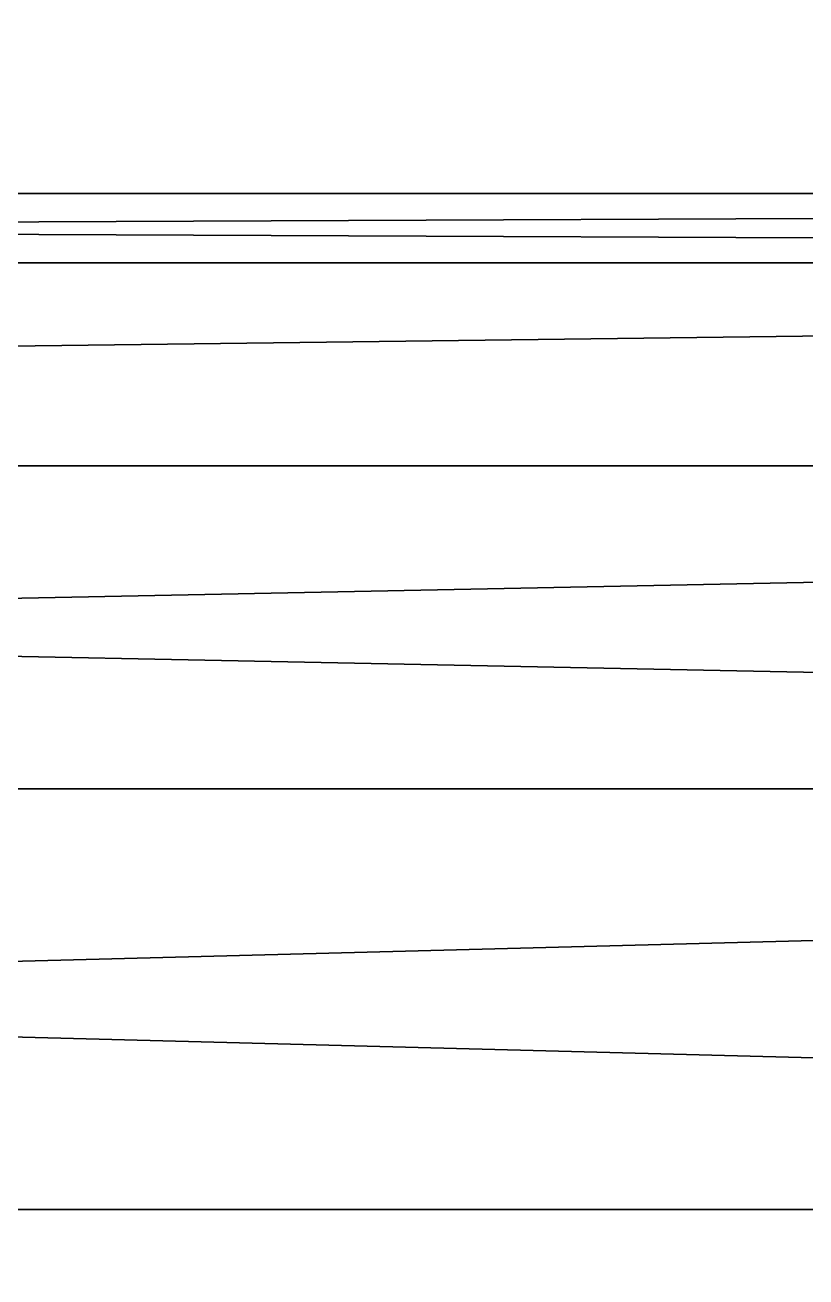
# Model space of a CAD drawing. Extents: x -501 to 185, y -140 to 506.
# Drawn here: x 37.11 to 51.71, y 37.73 to 61.14 of the extents above; entities that cross this region are included whole.
import ezdxf

# ---------------------------------------------------------------- set-up
doc = ezdxf.new("R2010")
doc.units = 0
doc.layers.get('0').update_dxf_attribs({"color": 13, "linetype": 'CONTINUOUS'})

# ---------------------------------------------------------------- blocks, each defined once
blk = doc.blocks.new('GROUP_15')
mesh = blk.add_polyface()
corners = [(395, 0, 5), (0, 289, 5), (0, 0, 5), (395, 289, 5)]
mesh.append_faces([[corners[k] for k in face] for face in [(0, 1, 2), (1, 0, 3)]], dxfattribs={"vtx0": -1})
mesh = blk.add_polyface()
corners = [(395, 289), (0, 0), (0, 289), (395, 0)]
mesh.append_faces([[corners[k] for k in face] for face in [(0, 1, 2), (1, 0, 3)]], dxfattribs={"vtx0": -1})
blk = doc.blocks.new('GROUP_2')
for p, q in [((38, 76), (38, 76, 301.35)), ((28.165, 74.705), (28.165, 74.705, 301.35)), ((47.835, 74.705), (47.835, 74.705, 301.35)), ((19, 70.909), (19, 70.909, 301.35)), ((57, 70.909), (57, 70.909, 301.35)), ((11.13, 64.87), (11.13, 64.87, 301.35)), ((64.87, 64.87), (64.87, 64.87, 301.35)), ((5.091, 57), (5.091, 57, 301.35)), ((70.909, 57), (70.909, 57, 301.35))]:
    blk.add_line(p, q)
mesh = blk.add_polyface()
corners = [(28.165, 74.705, 301.35), (38, 76), (28.165, 74.705), (38, 76, 301.35)]
mesh.append_faces([[corners[k] for k in face] for face in [(0, 1, 2), (1, 0, 3)]], dxfattribs={"vtx0": -1})
mesh = blk.add_polyface()
corners = [(38, 76, 301.35), (47.835, 74.705), (38, 76), (47.835, 74.705, 301.35)]
mesh.append_faces([[corners[k] for k in face] for face in [(0, 1, 2), (1, 0, 3)]], dxfattribs={"vtx0": -1})
mesh = blk.add_polyface()
corners = [(19, 70.909), (28.165, 74.705, 301.35), (28.165, 74.705), (19, 70.909, 301.35)]
mesh.append_faces([[corners[k] for k in face] for face in [(0, 1, 2), (1, 0, 3)]], dxfattribs={"vtx0": -1})
mesh = blk.add_polyface()
corners = [(47.835, 74.705, 301.35), (57, 70.909), (47.835, 74.705), (57, 70.909, 301.35)]
mesh.append_faces([[corners[k] for k in face] for face in [(0, 1, 2), (1, 0, 3)]], dxfattribs={"vtx0": -1})
mesh = blk.add_polyface()
corners = [(11.13, 64.87, 301.35), (19, 70.909), (11.13, 64.87), (19, 70.909, 301.35)]
mesh.append_faces([[corners[k] for k in face] for face in [(0, 1, 2), (1, 0, 3)]], dxfattribs={"vtx0": -1})
mesh = blk.add_polyface()
corners = [(57, 70.909, 301.35), (64.87, 64.87), (57, 70.909), (64.87, 64.87, 301.35)]
mesh.append_faces([[corners[k] for k in face] for face in [(0, 1, 2), (1, 0, 3)]], dxfattribs={"vtx0": -1})
mesh = blk.add_polyface()
corners = [(11.13, 64.87, 301.35), (5.091, 57), (5.091, 57, 301.35), (11.13, 64.87)]
mesh.append_faces([[corners[k] for k in face] for face in [(0, 1, 2), (1, 0, 3)]], dxfattribs={"vtx0": -1})
mesh = blk.add_polyface()
corners = [(64.87, 64.87), (70.909, 57, 301.35), (70.909, 57), (64.87, 64.87, 301.35)]
mesh.append_faces([[corners[k] for k in face] for face in [(0, 1, 2), (1, 0, 3)]], dxfattribs={"vtx0": -1})
mesh = blk.add_polyface()
corners = [(5.091, 57, 301.35), (1.295, 47.835), (1.295, 47.835, 301.35), (5.091, 57)]
mesh.append_faces([[corners[k] for k in face] for face in [(0, 1, 2), (1, 0, 3)]], dxfattribs={"vtx0": -1})
mesh = blk.add_polyface()
corners = [(70.909, 57), (74.705, 47.835, 301.35), (74.705, 47.835), (70.909, 57, 301.35)]
mesh.append_faces([[corners[k] for k in face] for face in [(0, 1, 2), (1, 0, 3)]], dxfattribs={"vtx0": -1})

msp = doc.modelspace()

# ---------------------------------------------------------------- block references
at = {"xscale": 1.34}
msp.add_blockref('GROUP_15', (-354.237, -52.909, 32), dxfattribs=at)
at = {"extrusion": (1, 0, -4.16334e-16), "rotation": 270}
msp.add_blockref('GROUP_2', (-18.012, 198.51, -140.84), dxfattribs=at)

doc.saveas('drawing.dxf')
